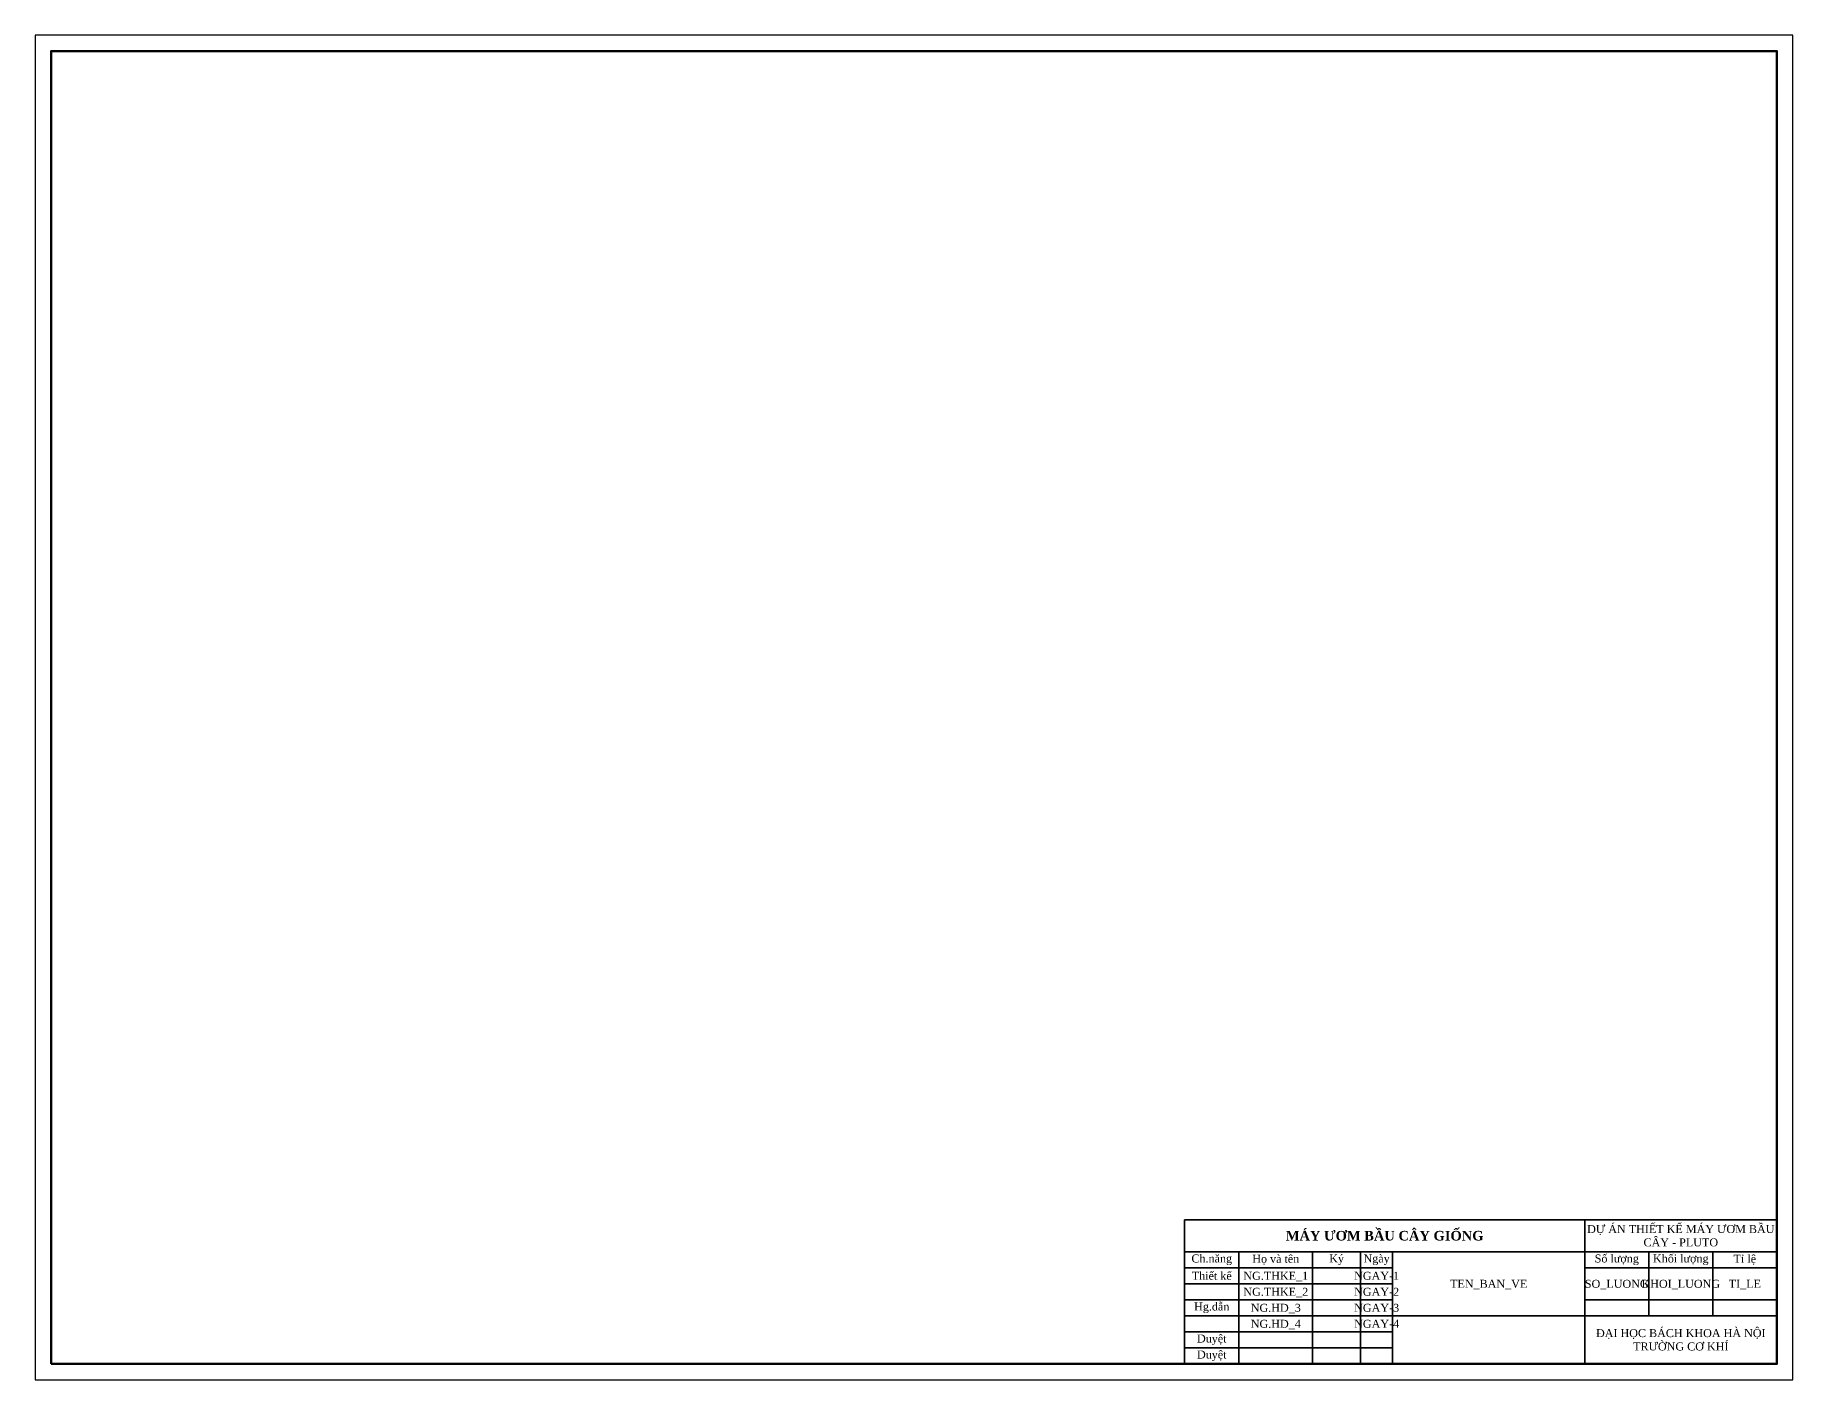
# Model space of a CAD drawing. Header units: millimetres. Extents: x -2719 to 4970, y -1200 to 2761.
# Drawn here: x -1834 to -1284, y 1449 to 1869 of the extents above; entities that cross this region are included whole.
import ezdxf
from ezdxf.enums import TextEntityAlignment as Align

# ---------------------------------------------------------------- set-up
doc = ezdxf.new("R2010")
doc.units = ezdxf.units.MM
doc.header["$LTSCALE"] = 5
doc.header["$MEASUREMENT"] = 0
doc.layers.add('LIENDAM', color=3, linetype='Continuous', lineweight=50)
doc.layers.add('net dam', color=7, linetype='Continuous', lineweight=35)
doc.styles.get("Standard").update_dxf_attribs({"font": 'times.ttf', "height": 2.5})

msp = doc.modelspace()

# ---------------------------------------------------------------- linework, layer by layer
at = {"layer": 'Defpoints'}
msp.add_lwpolyline([(-1833.5, 1449), (-1284.5, 1449), (-1284.5, 1869), (-1833.5, 1869)], close=True, dxfattribs=at)
at = {"layer": 'LIENDAM'}
msp.add_lwpolyline([(-1828.5, 1454), (-1289.5, 1454), (-1289.5, 1864), (-1828.5, 1864)], close=True, dxfattribs=at)
at = {"layer": 'net dam'}
for p, q in [((-1474.5, 1454), (-1474.5, 1499)), ((-1474.5, 1499), (-1289.5, 1499)), ((-1349.5, 1454), (-1349.5, 1499)), ((-1289.5, 1499), (-1289.5, 1454)), ((-1474.5, 1489), (-1289.5, 1489)), ((-1457.5, 1454), (-1457.5, 1489)), ((-1434.5, 1454), (-1434.5, 1489)), ((-1419.5, 1454), (-1419.5, 1489)), ((-1409.5, 1454), (-1409.5, 1489)), ((-1329.5, 1489), (-1329.5, 1469)), ((-1309.5, 1489), (-1309.5, 1469)), ((-1474.5, 1484), (-1409.5, 1484)), ((-1349.5, 1484), (-1289.5, 1484)), ((-1474.5, 1479), (-1409.5, 1479)), ((-1474.5, 1474), (-1409.5, 1474)), ((-1349.5, 1474), (-1289.5, 1474)), ((-1474.5, 1469), (-1289.5, 1469)), ((-1474.5, 1464), (-1409.5, 1464)), ((-1474.5, 1459), (-1409.5, 1459)), ((-1289.5, 1454), (-1474.5, 1454))]:
    msp.add_line(p, q, dxfattribs=at)

# ---------------------------------------------------------------- texts
at = {"layer": 'net dam', "attachment_point": 5}
for s, width, insert, char_height in [('{\\fTimes New Roman|b1|i0|c0|p18;MÁY ƯƠM BẦU CÂY GIỐNG}', 125, (-1412, 1494), 3), ('DỰ ÁN THIẾT KẾ MÁY ƯƠM BẦU CÂY - PLUTO', 60, (-1319.5, 1494), 2.5), ('Ch.năng', 17, (-1466, 1486.5), 2.5), ('Họ và tên', 23, (-1446, 1486.5), 2.5), ('Ký', 15, (-1427, 1486.5), 2.5), ('Ngày', 10, (-1414.5, 1486.5), 2.5), ('Số lượng', 20, (-1339.5, 1486.5), 2.5), ('Khối lượng', 20, (-1319.5, 1486.5), 2.5), ('Tỉ lệ', 20, (-1299.5, 1486.5), 2.5), ('Thiết kế', 17, (-1466, 1481.5), 2.5), ('Hg.dẫn', 17, (-1466, 1471.5), 2.5), ('Duyệt', 17, (-1466, 1461.5), 2.5), ('ĐẠI HỌC BÁCH KHOA HÀ NỘI \\PTRƯỜNG CƠ KHÍ', 60, (-1319.5, 1461.5), 2.5), ('Duyệt', 17, (-1466, 1456.5), 2.5)]:
    msp.add_mtext_dynamic_manual_height_columns(s, width=width, gutter_width=12.5, heights=[0], dxfattribs=dict(at, insert=insert, char_height=char_height))
at = {"layer": 'net dam'}
for tag, p in [('NG.THKE_1', (-1446, 1481.5)), ('NGAY-1', (-1414.5, 1481.5)), ('NG.THKE_2', (-1446, 1476.5)), ('NGAY-2', (-1414.5, 1476.5)), ('TEN_BAN_VE', (-1379.5, 1479)), ('SO_LUONG', (-1339.5, 1479)), ('KHOI_LUONG', (-1319.5, 1479)), ('TI_LE', (-1299.5, 1479)), ('NG.HD_3', (-1446, 1471.5)), ('NGAY-3', (-1414.5, 1471.5)), ('NG.HD_4', (-1446, 1466.5)), ('NGAY-4', (-1414.5, 1466.5))]:
    msp.add_attdef(tag, text='', height=2.5, dxfattribs=at).set_placement(p, align=Align.MIDDLE_CENTER)

doc.saveas('drawing.dxf')
